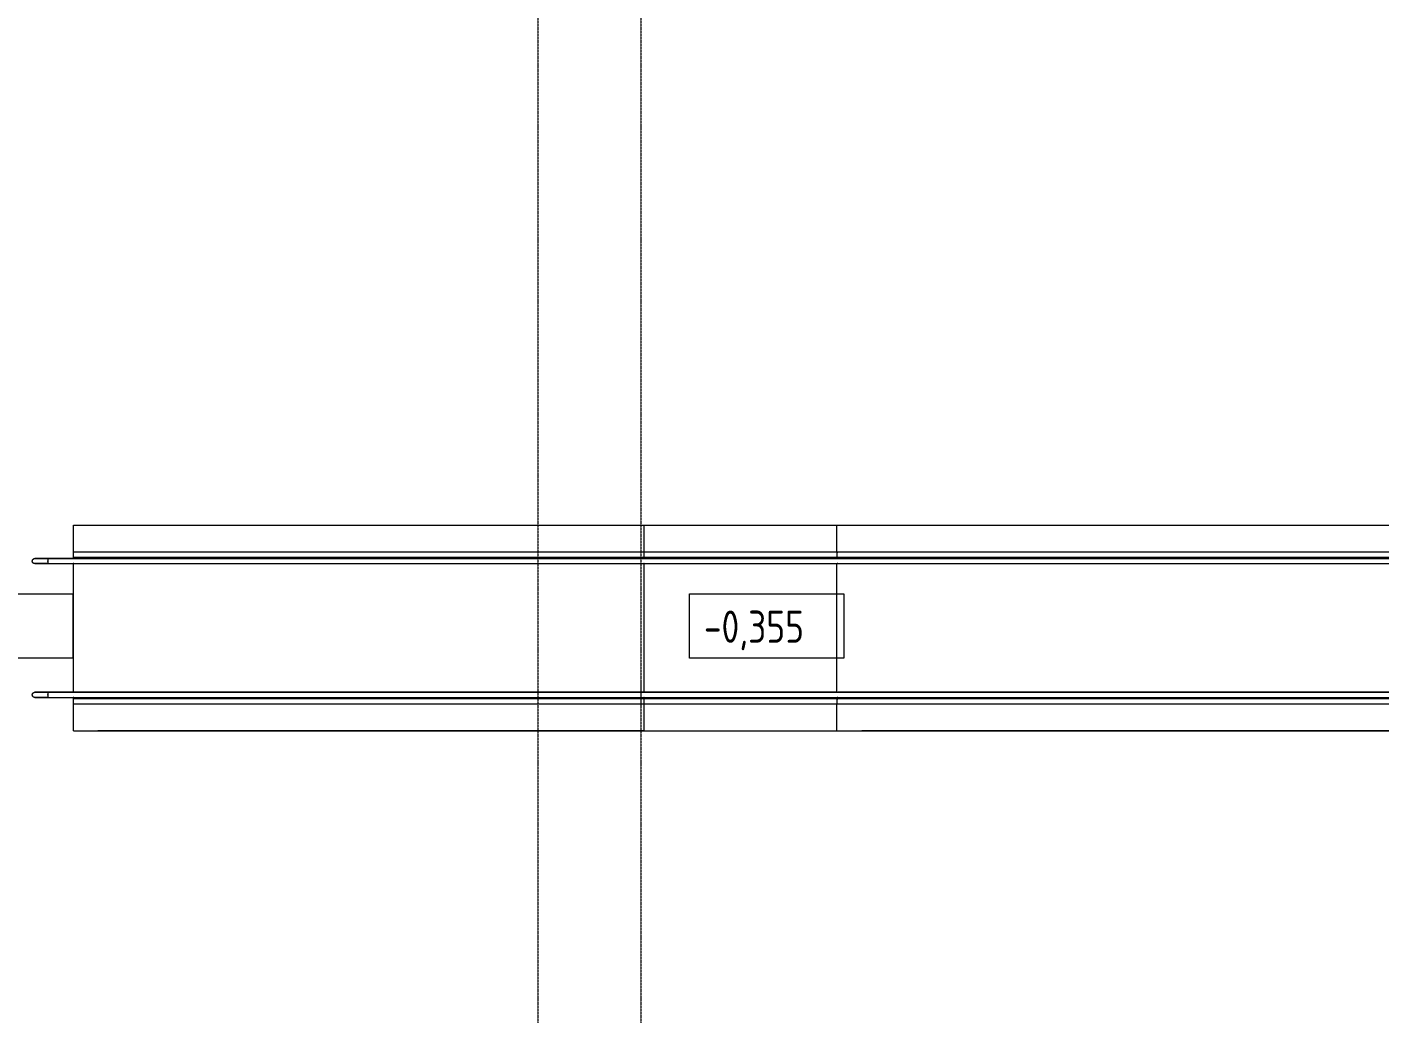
# Model space of a CAD drawing. Header units: millimetres. Extents: x -695119 to 412940, y -249585 to 622758.
# Drawn here: x -581 to 9945, y -76013 to -68340 of the extents above; entities that cross this region are included whole.
import ezdxf

# ---------------------------------------------------------------- set-up
doc = ezdxf.new("R2010")
doc.units = ezdxf.units.MM
doc.linetypes.add('ADSK_Линия сетки', pattern=[25, 20, -2.5, 0, -2.5])
for name, color, linetype, lineweight in [('Линии', 7, 'Continuous', 9), ('Ограждение', 8, 'Continuous', 9), ('Оси', 252, 'Continuous', 9), ('Пандус', 7, 'Continuous', 18), ('Перекрытия', 7, 'Continuous', 18), ('Поручни', 8, 'Continuous', 9), ('Текстовые примечания', 7, 'Continuous', 9), ('Тонкие линии', 7, 'Continuous', 18)]:
    doc.layers.add(name, color=color, linetype=linetype, lineweight=lineweight)
doc.styles.add('GOST 2.304 type A_1', font='', dxfattribs={"height": 350})
doc.styles.get('GOST 2.304 type A_1').set_extended_font_data('GOST 2.304 type A')

# ---------------------------------------------------------------- blocks, each defined once
blk = doc.blocks.new('1 этаж')
at = {"layer": 'Линии', "color": 251, "true_color": 0x636466}
for p, q in [((-46376, -153924), (-45176, -153924)), ((-45176, -153924), (-45176, -154424)), ((-40376, -153924), (-39176, -153924)), ((-40376, -154424), (-40376, -153924)), ((-39176, -153924), (-39176, -154424)), ((-45176, -154424), (-46376, -154424)), ((-39176, -154424), (-40376, -154424))]:
    blk.add_line(p, q, dxfattribs=at)
at = {"layer": 'Ограждение', "color": 251, "true_color": 0x636466}
for p, q in [((-45173, -153649), (-45371, -153649)), ((-45371, -153649), (-45371, -153689)), ((-45371, -153649), (-45173, -153649)), ((-45371, -153649), (-45371, -153689)), ((-45371, -153649), (-45173, -153649)), ((-45371, -153667), (-45371, -153671)), ((-45371, -153669), (-45371, -153667)), ((-45371, -153671), (-45371, -153669)), ((-45173, -153649), (-45169, -153649)), ((-45173, -153649), (-45169, -153649)), ((-45169, -153649), (-40733, -153649)), ((-45169, -153649), (-40733, -153649)), ((-40731, -153649), (-45167, -153649)), ((-40729, -153649), (-40733, -153649)), ((-40729, -153649), (-40733, -153649)), ((-39229, -153649), (-40729, -153649)), ((-40729, -153649), (-39229, -153649)), ((-40729, -153649), (-39229, -153649)), ((-39229, -153649), (-39225, -153649)), ((-39229, -153649), (-39225, -153649)), ((-39225, -153649), (-34728, -153649)), ((-39225, -153649), (-34728, -153649)), ((-34726, -153649), (-39223, -153649)), ((-45371, -153689), (-45173, -153689)), ((-45371, -153689), (-45173, -153689)), ((-45371, -153689), (-45173, -153689)), ((-45173, -153689), (-45169, -153689)), ((-45173, -153689), (-45169, -153689)), ((-45169, -153689), (-40733, -153689)), ((-45169, -153689), (-40733, -153689)), ((-45167, -153689), (-40731, -153689)), ((-40729, -153689), (-40733, -153689)), ((-40729, -153689), (-40733, -153689)), ((-40729, -153689), (-39229, -153689)), ((-40729, -153689), (-39229, -153689)), ((-40729, -153689), (-39229, -153689)), ((-39229, -153689), (-39225, -153689)), ((-39229, -153689), (-39225, -153689)), ((-39225, -153689), (-34728, -153689)), ((-39225, -153689), (-34728, -153689)), ((-39223, -153689), (-34726, -153689)), ((-45173, -154689), (-45371, -154689)), ((-45371, -154689), (-45371, -154729)), ((-45371, -154689), (-45173, -154689)), ((-45371, -154707), (-45371, -154711)), ((-45371, -154709), (-45371, -154707)), ((-45371, -154711), (-45371, -154709)), ((-45371, -154729), (-45173, -154729)), ((-45371, -154729), (-45173, -154729)), ((-45173, -154689), (-45169, -154689)), ((-45173, -154729), (-45169, -154729)), ((-45169, -154689), (-40733, -154689)), ((-45169, -154729), (-40733, -154729)), ((-40731, -154689), (-45167, -154689)), ((-45167, -154729), (-40731, -154729)), ((-40729, -154689), (-40733, -154689)), ((-40729, -154729), (-40733, -154729)), ((-39229, -154689), (-40729, -154689)), ((-40729, -154689), (-39229, -154689)), ((-40729, -154729), (-39229, -154729)), ((-40729, -154729), (-39229, -154729)), ((-39229, -154689), (-39225, -154689)), ((-39229, -154729), (-39225, -154729)), ((-39225, -154689), (-34728, -154689)), ((-39225, -154729), (-34728, -154729)), ((-34726, -154689), (-39223, -154689)), ((-39223, -154729), (-34726, -154729))]:
    blk.add_line(p, q, dxfattribs=at)
at = {"layer": 'Ограждение', "color": 251, "true_color": 0x636466, "flags": 128}
for points in [[(-45491, -153669), (-45491, -153668), (-45491, -153667), (-45491, -153667), (-45491, -153666), (-45490, -153665), (-45490, -153664), (-45490, -153664), (-45490, -153663), (-45490, -153662), (-45489, -153661), (-45489, -153661), (-45489, -153660), (-45488, -153659), (-45488, -153658), (-45487, -153658), (-45487, -153657), (-45486, -153656), (-45486, -153656), (-45485, -153655), (-45485, -153655), (-45484, -153654), (-45484, -153654), (-45483, -153653), (-45482, -153653), (-45482, -153652), (-45481, -153652), (-45480, -153651), (-45480, -153651), (-45479, -153651), (-45478, -153650), (-45477, -153650), (-45477, -153650), (-45476, -153650), (-45475, -153650), (-45474, -153649), (-45473, -153649), (-45473, -153649), (-45472, -153649), (-45471, -153649), (-45471, -153649)], [(-45471, -153689), (-45472, -153689), (-45472, -153689), (-45473, -153689), (-45474, -153689), (-45475, -153689), (-45476, -153689), (-45476, -153688), (-45477, -153688), (-45478, -153688), (-45479, -153687), (-45479, -153687), (-45480, -153687), (-45481, -153686), (-45481, -153686), (-45482, -153686), (-45483, -153685), (-45483, -153685), (-45484, -153684), (-45485, -153684), (-45485, -153683), (-45486, -153682), (-45486, -153682), (-45487, -153681), (-45487, -153681), (-45488, -153680), (-45488, -153679), (-45488, -153679), (-45489, -153678), (-45489, -153677), (-45489, -153676), (-45490, -153676), (-45490, -153675), (-45490, -153674), (-45490, -153673), (-45491, -153672), (-45491, -153672), (-45491, -153671), (-45491, -153670), (-45491, -153669), (-45491, -153669)], [(-45371, -153649), (-45375, -153649), (-45379, -153649), (-45383, -153649), (-45387, -153649), (-45391, -153649), (-45395, -153649), (-45398, -153649), (-45402, -153649), (-45406, -153649), (-45410, -153649), (-45413, -153649), (-45417, -153649), (-45420, -153649), (-45424, -153649), (-45427, -153649), (-45431, -153649), (-45434, -153649), (-45437, -153649), (-45440, -153649), (-45443, -153649), (-45445, -153649), (-45448, -153649), (-45450, -153649), (-45453, -153649), (-45455, -153649), (-45457, -153649), (-45459, -153649), (-45461, -153649), (-45462, -153649), (-45464, -153649), (-45465, -153649), (-45467, -153649), (-45468, -153649), (-45469, -153649), (-45469, -153649), (-45470, -153649), (-45470, -153649), (-45471, -153649), (-45471, -153649), (-45471, -153649)], [(-45471, -153649), (-45471, -153649), (-45470, -153649), (-45470, -153649), (-45470, -153649), (-45469, -153649), (-45468, -153649), (-45467, -153649), (-45466, -153649), (-45464, -153649), (-45463, -153649), (-45461, -153649), (-45460, -153649), (-45458, -153649), (-45456, -153649), (-45453, -153649), (-45451, -153649), (-45449, -153649), (-45446, -153649), (-45443, -153649), (-45440, -153649), (-45438, -153649), (-45435, -153649), (-45431, -153649), (-45428, -153649), (-45425, -153649), (-45421, -153649), (-45418, -153649), (-45414, -153649), (-45411, -153649), (-45407, -153649), (-45403, -153649), (-45399, -153649), (-45396, -153649), (-45392, -153649), (-45388, -153649), (-45384, -153649), (-45380, -153649), (-45376, -153649), (-45372, -153649), (-45371, -153649)], [(-45173, -153649), (-45170, -153649), (-45167, -153649)], [(-45173, -153649), (-45170, -153649), (-45169, -153649)], [(-40729, -153649), (-40730, -153649), (-40731, -153649)], [(-40729, -153649), (-40730, -153649), (-40731, -153649)], [(-39229, -153649), (-39226, -153649), (-39223, -153649)], [(-39229, -153649), (-39226, -153649), (-39225, -153649)], [(-45371, -153689), (-45375, -153689), (-45379, -153689), (-45383, -153689), (-45387, -153689), (-45391, -153689), (-45395, -153689), (-45398, -153689), (-45402, -153689), (-45406, -153689), (-45410, -153689), (-45413, -153689), (-45417, -153689), (-45420, -153689), (-45424, -153689), (-45427, -153689), (-45431, -153689), (-45434, -153689), (-45437, -153689), (-45440, -153689), (-45443, -153689), (-45445, -153689), (-45448, -153689), (-45450, -153689), (-45453, -153689), (-45455, -153689), (-45457, -153689), (-45459, -153689), (-45461, -153689), (-45462, -153689), (-45464, -153689), (-45465, -153689), (-45467, -153689), (-45468, -153689), (-45469, -153689), (-45469, -153689), (-45470, -153689), (-45470, -153689), (-45471, -153689), (-45471, -153689), (-45471, -153689)], [(-45471, -153689), (-45471, -153689), (-45470, -153689), (-45470, -153689), (-45470, -153689), (-45469, -153689), (-45468, -153689), (-45467, -153689), (-45466, -153689), (-45464, -153689), (-45463, -153689), (-45461, -153689), (-45460, -153689), (-45458, -153689), (-45456, -153689), (-45453, -153689), (-45451, -153689), (-45449, -153689), (-45446, -153689), (-45443, -153689), (-45440, -153689), (-45438, -153689), (-45435, -153689), (-45431, -153689), (-45428, -153689), (-45425, -153689), (-45421, -153689), (-45418, -153689), (-45414, -153689), (-45411, -153689), (-45407, -153689), (-45403, -153689), (-45399, -153689), (-45396, -153689), (-45392, -153689), (-45388, -153689), (-45384, -153689), (-45380, -153689), (-45376, -153689), (-45372, -153689), (-45371, -153689)], [(-45167, -153689), (-45170, -153689), (-45173, -153689)], [(-45169, -153689), (-45170, -153689), (-45173, -153689)], [(-40731, -153689), (-40730, -153689), (-40729, -153689)], [(-40731, -153689), (-40730, -153689), (-40729, -153689)], [(-39223, -153689), (-39226, -153689), (-39229, -153689)], [(-39225, -153689), (-39226, -153689), (-39229, -153689)], [(-45491, -154709), (-45491, -154708), (-45491, -154707), (-45491, -154707), (-45491, -154706), (-45490, -154705), (-45490, -154704), (-45490, -154704), (-45490, -154703), (-45490, -154702), (-45489, -154701), (-45489, -154701), (-45489, -154700), (-45488, -154699), (-45488, -154698), (-45487, -154698), (-45487, -154697), (-45486, -154697), (-45486, -154696), (-45485, -154695), (-45485, -154695), (-45484, -154694), (-45484, -154694), (-45483, -154693), (-45482, -154693), (-45482, -154692), (-45481, -154692), (-45480, -154691), (-45480, -154691), (-45479, -154691), (-45478, -154690), (-45477, -154690), (-45477, -154690), (-45476, -154690), (-45475, -154690), (-45474, -154689), (-45473, -154689), (-45473, -154689), (-45472, -154689), (-45471, -154689), (-45471, -154689)], [(-45471, -154729), (-45472, -154729), (-45472, -154729), (-45473, -154729), (-45474, -154729), (-45475, -154729), (-45476, -154729), (-45476, -154728), (-45477, -154728), (-45478, -154728), (-45479, -154727), (-45479, -154727), (-45480, -154727), (-45481, -154726), (-45481, -154726), (-45482, -154726), (-45483, -154725), (-45483, -154725), (-45484, -154724), (-45485, -154724), (-45485, -154723), (-45486, -154722), (-45486, -154722), (-45487, -154721), (-45487, -154721), (-45488, -154720), (-45488, -154719), (-45488, -154719), (-45489, -154718), (-45489, -154717), (-45489, -154716), (-45490, -154716), (-45490, -154715), (-45490, -154714), (-45490, -154713), (-45491, -154712), (-45491, -154712), (-45491, -154711), (-45491, -154710), (-45491, -154709), (-45491, -154709)], [(-45371, -154689), (-45375, -154689), (-45379, -154689), (-45383, -154689), (-45387, -154689), (-45391, -154689), (-45395, -154689), (-45398, -154689), (-45402, -154689), (-45406, -154689), (-45410, -154689), (-45413, -154689), (-45417, -154689), (-45420, -154689), (-45424, -154689), (-45427, -154689), (-45431, -154689), (-45434, -154689), (-45437, -154689), (-45440, -154689), (-45443, -154689), (-45445, -154689), (-45448, -154689), (-45450, -154689), (-45453, -154689), (-45455, -154689), (-45457, -154689), (-45459, -154689), (-45461, -154689), (-45462, -154689), (-45464, -154689), (-45465, -154689), (-45467, -154689), (-45468, -154689), (-45469, -154689), (-45469, -154689), (-45470, -154689), (-45470, -154689), (-45471, -154689), (-45471, -154689), (-45471, -154689)], [(-45471, -154689), (-45471, -154689), (-45470, -154689), (-45470, -154689), (-45470, -154689), (-45469, -154689), (-45468, -154689), (-45467, -154689), (-45466, -154689), (-45464, -154689), (-45463, -154689), (-45461, -154689), (-45460, -154689), (-45458, -154689), (-45456, -154689), (-45453, -154689), (-45451, -154689), (-45449, -154689), (-45446, -154689), (-45443, -154689), (-45440, -154689), (-45438, -154689), (-45435, -154689), (-45431, -154689), (-45428, -154689), (-45425, -154689), (-45421, -154689), (-45418, -154689), (-45414, -154689), (-45411, -154689), (-45407, -154689), (-45403, -154689), (-45399, -154689), (-45396, -154689), (-45392, -154689), (-45388, -154689), (-45384, -154689), (-45380, -154689), (-45376, -154689), (-45372, -154689), (-45371, -154689)], [(-45371, -154729), (-45375, -154729), (-45379, -154729), (-45383, -154729), (-45387, -154729), (-45391, -154729), (-45395, -154729), (-45398, -154729), (-45402, -154729), (-45406, -154729), (-45410, -154729), (-45413, -154729), (-45417, -154729), (-45420, -154729), (-45424, -154729), (-45427, -154729), (-45431, -154729), (-45434, -154729), (-45437, -154729), (-45440, -154729), (-45443, -154729), (-45445, -154729), (-45448, -154729), (-45450, -154729), (-45453, -154729), (-45455, -154729), (-45457, -154729), (-45459, -154729), (-45461, -154729), (-45462, -154729), (-45464, -154729), (-45465, -154729), (-45467, -154729), (-45468, -154729), (-45469, -154729), (-45469, -154729), (-45470, -154729), (-45470, -154729), (-45471, -154729), (-45471, -154729), (-45471, -154729)], [(-45471, -154729), (-45471, -154729), (-45470, -154729), (-45470, -154729), (-45470, -154729), (-45469, -154729), (-45468, -154729), (-45467, -154729), (-45466, -154729), (-45464, -154729), (-45463, -154729), (-45461, -154729), (-45460, -154729), (-45458, -154729), (-45456, -154729), (-45453, -154729), (-45451, -154729), (-45449, -154729), (-45446, -154729), (-45443, -154729), (-45440, -154729), (-45438, -154729), (-45435, -154729), (-45431, -154729), (-45428, -154729), (-45425, -154729), (-45421, -154729), (-45418, -154729), (-45414, -154729), (-45411, -154729), (-45407, -154729), (-45403, -154729), (-45399, -154729), (-45396, -154729), (-45392, -154729), (-45388, -154729), (-45384, -154729), (-45380, -154729), (-45376, -154729), (-45372, -154729), (-45371, -154729)], [(-45173, -154689), (-45170, -154689), (-45167, -154689)], [(-45173, -154689), (-45170, -154689), (-45169, -154689)], [(-45167, -154729), (-45170, -154729), (-45173, -154729)], [(-45169, -154729), (-45170, -154729), (-45173, -154729)], [(-40729, -154689), (-40730, -154689), (-40731, -154689)], [(-40729, -154689), (-40730, -154689), (-40731, -154689)], [(-40731, -154729), (-40730, -154729), (-40729, -154729)], [(-40731, -154729), (-40730, -154729), (-40729, -154729)], [(-39229, -154689), (-39226, -154689), (-39223, -154689)], [(-39229, -154689), (-39226, -154689), (-39225, -154689)], [(-39223, -154729), (-39226, -154729), (-39229, -154729)], [(-39225, -154729), (-39226, -154729), (-39229, -154729)]]:
    blk.add_lwpolyline(points, dxfattribs=at)
at = {"layer": 'Оси', "color": 251, "linetype": 'ADSK_Линия сетки', "true_color": 0x636466}
for p, q in [((-41556, -131547), (-41556, -160943)), ((-40756, -131547), (-40756, -160943))]:
    blk.add_line(p, q, dxfattribs=at)
at = {"layer": 'Пандус', "color": 251, "true_color": 0x636466}
for p, q in [((-45171, -153599), (-45171, -153389)), ((-45171, -153389), (-40731, -153389)), ((-40731, -153599), (-40731, -153389)), ((-40731, -153389), (-39231, -153389)), ((-39231, -153599), (-39231, -153389)), ((-39231, -153389), (-34791, -153389)), ((-45171, -153650), (-45171, -153639)), ((-45171, -154690), (-45171, -153688)), ((-40731, -153650), (-40731, -153639)), ((-40731, -154690), (-40731, -153688)), ((-39231, -153649), (-39231, -153639)), ((-39231, -154689), (-39231, -153689)), ((-45171, -154739), (-45171, -154728)), ((-40731, -154739), (-40731, -154728)), ((-39231, -154739), (-39231, -154729)), ((-45171, -154989), (-45171, -154779)), ((-40731, -154989), (-40731, -154779)), ((-39231, -154989), (-39231, -154779)), ((-45171, -154989), (-40731, -154989)), ((-40731, -154989), (-39231, -154989)), ((-39231, -154989), (-34791, -154989))]:
    blk.add_line(p, q, dxfattribs=at)
at = {"layer": 'Перекрытия', "color": 251, "true_color": 0x636466}
for p, q in [((-44980, -153389), (-40731, -153389)), ((-39037, -153389), (-34791, -153389)), ((-40731, -154989), (-44980, -154989)), ((-34791, -154989), (-39037, -154989))]:
    blk.add_line(p, q, dxfattribs=at)
at = {"layer": 'Поручни', "color": 251, "true_color": 0x636466}
for p, q in [((-40730, -153599), (-45171, -153599)), ((-45171, -153639), (-40730, -153639)), ((-39226, -153599), (-40730, -153599)), ((-40730, -153639), (-39226, -153639)), ((-34726, -153599), (-39226, -153599)), ((-39226, -153639), (-34726, -153639)), ((-40730, -154739), (-45171, -154739)), ((-39226, -154739), (-40730, -154739)), ((-34726, -154739), (-39226, -154739)), ((-45171, -154779), (-40730, -154779)), ((-40730, -154779), (-39226, -154779)), ((-39226, -154779), (-34726, -154779))]:
    blk.add_line(p, q, dxfattribs=at)
at = {"layer": 'Поручни', "color": 251, "true_color": 0x636466, "flags": 128}
for points in [[(-45171, -153639), (-45171, -153638), (-45171, -153636), (-45171, -153633), (-45171, -153629), (-45171, -153624), (-45171, -153619), (-45171, -153614), (-45171, -153609), (-45171, -153605), (-45171, -153602), (-45171, -153600), (-45171, -153599)], [(-45171, -154779), (-45171, -154778), (-45171, -154776), (-45171, -154773), (-45171, -154769), (-45171, -154764), (-45171, -154759), (-45171, -154754), (-45171, -154749), (-45171, -154745), (-45171, -154742), (-45171, -154740), (-45171, -154739)]]:
    blk.add_lwpolyline(points, dxfattribs=at)
at = {"layer": 'Поручни', "color": 251, "true_color": 0x636466}
for points in [[(-40730, -153639), (-40730, -153639), (-40730, -153639), (-40730, -153637), (-40731, -153633), (-40731, -153628), (-40731, -153619), (-40731, -153609), (-40730, -153601), (-40730, -153599), (-40730, -153599)], [(-39226, -153639), (-39226, -153639), (-39226, -153639), (-39227, -153637), (-39227, -153633), (-39227, -153628), (-39227, -153619), (-39227, -153609), (-39227, -153601), (-39226, -153599), (-39226, -153599)], [(-40730, -154779), (-40730, -154779), (-40730, -154779), (-40730, -154777), (-40731, -154773), (-40731, -154768), (-40731, -154759), (-40731, -154749), (-40730, -154741), (-40730, -154739), (-40730, -154739)], [(-39226, -154779), (-39226, -154779), (-39226, -154779), (-39227, -154777), (-39227, -154773), (-39227, -154768), (-39227, -154759), (-39227, -154749), (-39227, -154741), (-39226, -154739), (-39226, -154739)]]:
    blk.add_open_spline(points, degree=3, knots=[0, 0, 0, 0, 0.083333, 0.166667, 0.25, 0.333333, 0.5, 0.666667, 0.833333, 1, 1, 1, 1], dxfattribs=at)
at = {"layer": 'Тонкие линии', "color": 251, "true_color": 0x636466}
blk.add_line((-40756, -154597), (-40756, -154797), dxfattribs=at)
at = {"layer": 'Текстовые примечания', "color": 251, "true_color": 0x636466, "style": 'GOST 2.304 type A_1'}
blk.add_text('-0,355', height=250, dxfattribs=at).set_placement((-40265, -154304))

msp = doc.modelspace()

# ---------------------------------------------------------------- block references
msp.add_blockref('1 этаж', (44950.089, 81176.937))

doc.saveas('drawing.dxf')
